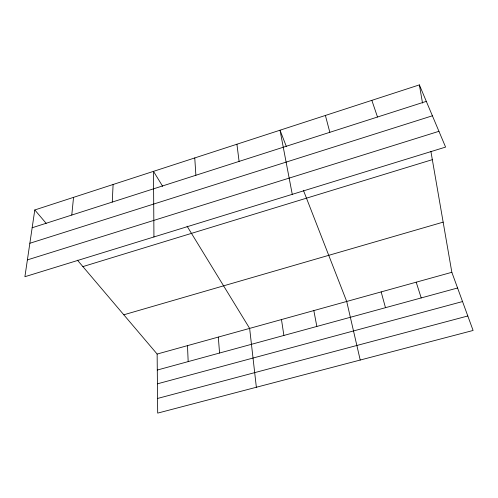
<?xml version="1.0" encoding="UTF-8"?>
<svg xmlns="http://www.w3.org/2000/svg" width="498" height="498" viewBox="0 0 498 498"><rect width="100%" height="100%" fill="white"/><g stroke="black" fill="none" stroke-linecap="round" stroke-linejoin="round"><path stroke-width="0.75" d="M112.262 202.076L113.102 184.49M71.78 215.055L73.542 197.357M34.798 209.957L24.9 276.714L445.592 147.091L419.372 84.89L34.798 209.957L46.183 223.359M32.158 227.76L426.319 101.368M29.861 243.267L432.395 115.791M27.396 259.894L438.937 131.316M82.892 266.604L432.326 159.659M123.809 314.792L443.152 222.139M77.427 260.168L157.138 354.053L451.842 272.3L430.895 151.386M157.287 370.045L457.581 287.987M157.418 383.827L462.536 301.551M157.555 398.462L467.809 315.981M162.678 186.345L153.496 171.349L153.938 236.955M187.067 226.179L249.641 328.394L256.358 387.257M286.418 146.661L280.013 130.208L292.264 194.332M303.413 190.304L346.708 301.464L360.216 360.042M451.842 272.3L473.1 330.46L157.692 413.11L157.138 354.053M371.844 100.347L377.503 117.024M416.197 282.185L421.208 297.929M381.157 291.909L385.477 307.689M325.399 115.449L329.832 132.306M313.827 310.584L316.846 326.445M419.372 84.89L422.522 103.08M281.476 319.56L283.885 335.453M236.924 144.221L239.09 161.408M218.317 337.084L219.562 353.026M194.762 157.934L195.882 175.259M187.485 345.637L188.176 361.604"/></g></svg>
